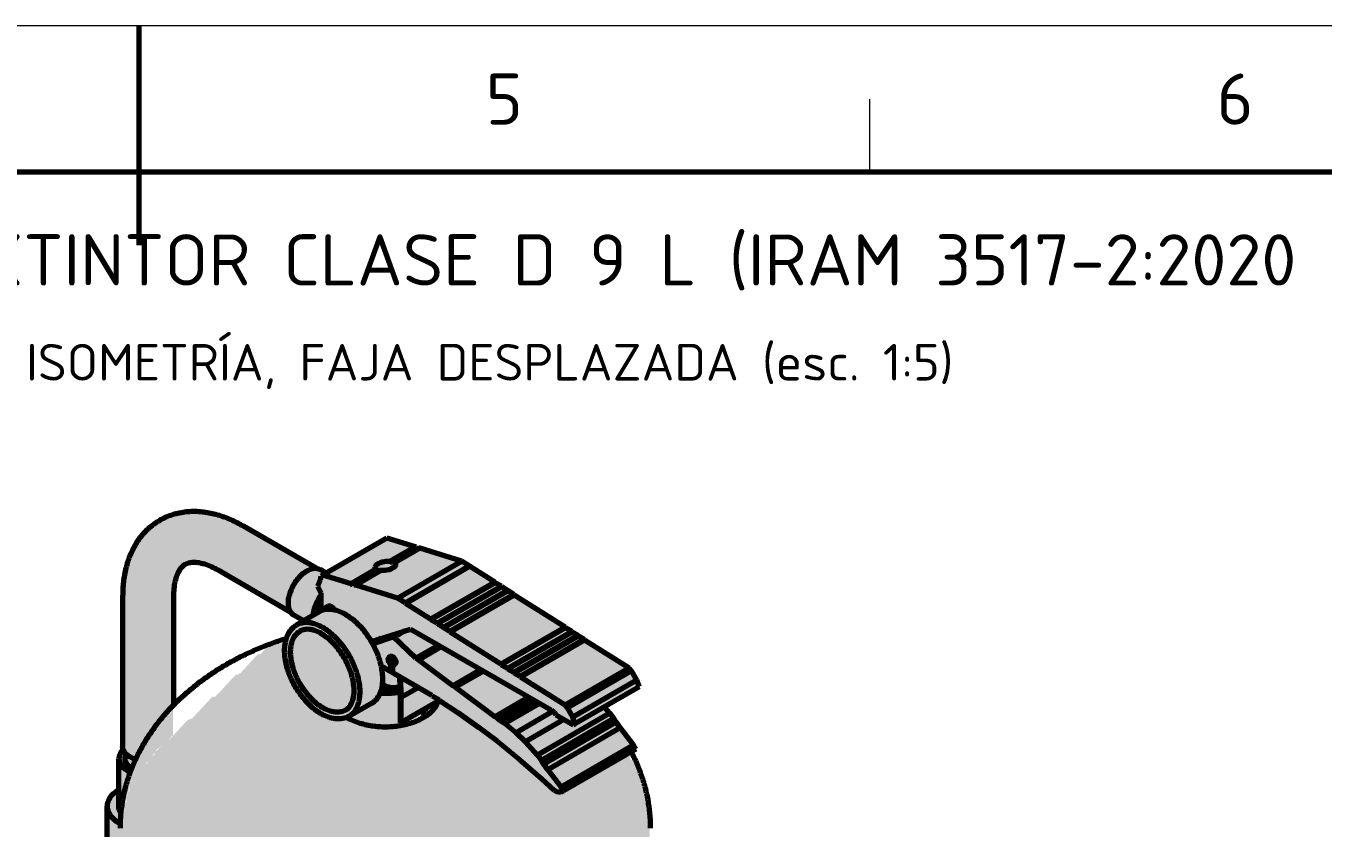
# Model space of a CAD drawing. Header units: millimetres. Extents: x 0 to 420, y 0 to 297.
# Drawn here: x 202.3 to 291, y 242.1 to 297 of the extents above; entities that cross this region are included whole.
import ezdxf
from ezdxf.enums import TextEntityAlignment as Align

# ---------------------------------------------------------------- set-up
doc = ezdxf.new("R2010")
doc.units = ezdxf.units.MM
for name, color, linetype, lineweight in [('01-VISIBLE', 7, 'CONTINUOUS', 70), ('06-TEXTO', 7, 'CONTINUOUS', 25), ('07-RECUADRO', 7, 'CONTINUOUS', 70), ('08-FINA', 5, 'CONTINUOUS', 18), ('13-GRAFICA', 30, 'CONTINUOUS', 18)]:
    doc.layers.add(name, color=color, linetype=linetype, lineweight=lineweight)
doc.styles.add('ISO3098', font='isocpeur.ttf')

msp = doc.modelspace()

# ---------------------------------------------------------------- hatches: boundary and pattern name
at = {"layer": '13-GRAFICA', "true_color": 0x202020}
h = msp.add_hatch(color=7, dxfattribs=at)
h.dxf.hatch_style = 1
h.paths.add_polyline_path([(209.438, 247.033), (209.238, 247.033), (209.238, 247.133), (209.038, 247.233), (209.038, 247.433), (208.938, 247.433), (208.938, 258.933), (209.038, 258.933), (209.038, 259.733), (209.138, 259.733), (209.138, 260.033), (209.238, 260.033), (209.438, 260.933), (209.538, 260.933), (209.738, 261.533), (209.838, 261.533), (209.838, 261.633), (210.038, 261.733), (210.038, 261.933), (210.338, 262.133), (210.338, 262.333), (210.438, 262.333), (210.838, 262.833), (211.238, 262.933), (211.338, 263.133), (211.538, 263.133), (211.538, 263.233), (211.738, 263.233), (211.738, 263.333), (211.938, 263.333), (211.938, 263.433), (212.138, 263.433), (212.138, 263.533), (213.138, 263.633), (213.138, 263.733), (214.538, 263.733), (214.538, 263.633), (215.538, 263.533), (215.538, 263.433), (215.838, 263.433), (215.838, 263.333), (216.038, 263.333), (216.038, 263.233), (216.238, 263.233), (216.238, 263.133), (216.538, 263.133), (216.538, 263.033), (216.738, 263.033), (216.738, 262.933), (216.938, 262.933), (216.938, 262.833), (217.538, 262.633), (217.638, 262.433), (218.238, 262.233), (218.338, 262.033), (218.738, 261.933), (218.838, 261.733), (219.438, 261.533), (219.538, 261.333), (220.138, 261.133), (220.238, 260.933), (220.638, 260.833), (220.738, 260.633), (221.338, 260.433), (221.438, 260.233), (222.038, 260.033), (221.938, 259.833), (221.638, 259.833), (221.638, 259.733), (221.238, 259.633), (221.238, 259.533), (220.838, 259.233), (220.838, 259.033), (220.638, 258.933), (220.638, 258.733), (220.538, 258.733), (220.538, 258.533), (220.438, 258.533), (220.438, 258.333), (220.338, 258.333), (220.338, 258.033), (220.238, 258.033), (220.238, 257.133), (220.338, 257.133), (220.338, 256.933), (220.038, 257.033), (219.938, 257.233), (219.338, 257.433), (219.238, 257.633), (218.838, 257.733), (218.738, 257.933), (218.138, 258.133), (218.038, 258.333), (217.438, 258.533), (217.338, 258.733), (216.738, 258.933), (216.638, 259.133), (216.238, 259.233), (216.138, 259.433), (215.938, 259.433), (215.938, 259.533), (215.738, 259.533), (215.738, 259.633), (215.538, 259.633), (215.538, 259.733), (215.338, 259.733), (215.338, 259.833), (215.138, 259.833), (215.138, 259.933), (214.938, 259.933), (214.938, 260.033), (214.738, 260.033), (214.738, 260.133), (213.838, 260.233), (213.838, 260.333), (213.738, 260.333), (213.738, 260.233), (213.238, 260.233), (213.138, 260.033), (212.938, 260.033), (212.938, 259.833), (212.638, 259.633), (212.638, 259.333), (212.538, 259.333), (212.538, 259.033), (212.438, 259.033), (212.438, 258.133), (212.338, 258.133), (212.338, 248.433), (212.238, 248.433), (212.038, 248.133), (211.838, 248.133), (211.838, 248.033), (211.138, 247.433), (211.138, 247.233), (211.038, 247.233), (210.638, 246.733), (210.038, 246.733), (210.038, 246.833), (209.638, 246.833), (209.638, 246.933), (209.438, 246.933)])
at = {"layer": '13-GRAFICA', "true_color": 0xb21820}
h = msp.add_hatch(color=7, dxfattribs=at)
h.dxf.hatch_style = 1
h.paths.add_polyline_path([(225.638, 255.233), (225.538, 255.533), (225.438, 255.533), (224.538, 256.533), (224.338, 256.533), (224.238, 256.733), (224.038, 256.733), (224.038, 256.833), (223.838, 256.833), (223.838, 256.933), (223.638, 256.933), (223.638, 257.033), (223.338, 257.033), (223.138, 257.333), (222.838, 257.333), (222.738, 257.033), (222.438, 257.033), (222.438, 258.333), (222.338, 258.333), (222.338, 258.533), (222.238, 258.533), (222.238, 258.833), (222.338, 258.833), (222.438, 259.433), (223.038, 259.633), (223.138, 259.833), (223.538, 259.933), (223.638, 260.133), (223.838, 260.133), (223.838, 260.233), (224.238, 260.333), (224.338, 260.533), (224.938, 260.733), (225.038, 260.933), (225.638, 261.133), (225.738, 261.333), (226.138, 261.433), (226.238, 261.633), (226.438, 261.633), (226.438, 261.733), (226.638, 261.733), (226.638, 261.833), (226.838, 261.833), (226.838, 261.933), (227.238, 261.933), (227.238, 261.833), (227.638, 261.833), (227.638, 261.733), (227.938, 261.733), (227.938, 261.633), (228.238, 261.633), (228.238, 261.533), (228.538, 261.533), (228.538, 261.433), (228.938, 261.433), (229.038, 261.233), (229.238, 261.333), (229.238, 261.233), (229.538, 261.233), (229.538, 261.133), (229.838, 261.133), (229.838, 261.033), (230.138, 261.033), (230.138, 260.933), (230.538, 260.933), (230.538, 260.833), (230.838, 260.833), (230.838, 260.733), (231.138, 260.733), (231.138, 260.633), (231.438, 260.633), (231.438, 260.533), (231.738, 260.533), (231.738, 260.433), (232.038, 260.433), (232.038, 260.333), (232.638, 260.133), (232.838, 259.833), (233.038, 259.833), (233.038, 259.733), (233.238, 259.733), (233.338, 259.533), (233.538, 259.533), (233.638, 259.333), (234.038, 259.233), (234.138, 259.033), (234.338, 259.033), (234.438, 258.833), (234.638, 258.833), (234.738, 258.633), (234.938, 258.633), (235.038, 258.433), (235.238, 258.433), (235.238, 258.333), (235.538, 258.233), (235.638, 258.033), (236.038, 257.933), (236.138, 257.733), (236.338, 257.733), (236.338, 257.633), (236.638, 257.533), (236.738, 257.333), (237.138, 257.233), (237.238, 257.033), (237.438, 257.033), (237.538, 256.833), (237.938, 256.733), (238.038, 256.533), (238.238, 256.533), (238.238, 256.433), (238.538, 256.333), (238.638, 256.133), (239.038, 256.033), (239.238, 255.733), (239.438, 255.733), (239.438, 255.633), (239.638, 255.633), (239.738, 255.433), (239.938, 255.433), (240.038, 255.233), (240.438, 255.133), (240.638, 254.833), (241.038, 254.733), (241.138, 254.533), (241.338, 254.533), (241.338, 254.433), (241.638, 254.333), (241.738, 254.133), (242.138, 254.033), (242.138, 253.933), (242.438, 253.833), (242.538, 253.633), (242.738, 253.633), (242.738, 253.533), (242.938, 253.533), (243.038, 253.333), (243.238, 253.333), (243.338, 253.133), (243.538, 253.133), (243.538, 253.033), (243.738, 252.933), (243.838, 252.533), (244.038, 252.433), (244.238, 251.833), (244.138, 251.833), (244.038, 251.633), (243.438, 251.433), (243.338, 251.233), (242.938, 251.133), (242.838, 250.933), (242.238, 250.733), (242.138, 250.533), (241.538, 250.333), (241.438, 250.133), (240.838, 249.933), (240.738, 249.733), (240.338, 249.633), (240.238, 249.433), (240.038, 249.433), (240.038, 249.333), (239.838, 249.333), (239.838, 249.233), (239.538, 249.233), (239.438, 249.433), (239.238, 249.433), (239.238, 249.533), (238.838, 249.633), (238.738, 249.833), (238.538, 249.833), (238.538, 249.933), (238.438, 249.933), (238.238, 250.233), (238.038, 250.233), (237.938, 250.433), (237.738, 250.433), (237.738, 250.533), (237.338, 250.633), (237.238, 250.833), (236.638, 251.033), (236.538, 251.233), (236.138, 251.333), (236.038, 251.533), (235.838, 251.533), (235.838, 251.633), (235.438, 251.733), (235.338, 251.933), (234.738, 252.133), (234.638, 252.333), (234.438, 252.333), (234.438, 252.433), (234.238, 252.433), (234.138, 252.633), (233.538, 252.833), (233.438, 253.033), (232.838, 253.233), (232.738, 253.433), (232.138, 253.633), (232.038, 253.833), (231.838, 253.833), (231.838, 253.933), (231.638, 253.933), (231.538, 254.133), (230.938, 254.333), (230.838, 254.533), (230.238, 254.733), (230.138, 254.933), (229.538, 255.133), (229.438, 255.333), (229.038, 255.433), (229.038, 255.533), (228.738, 255.633), (228.738, 255.733), (228.338, 255.733), (228.338, 255.633), (228.038, 255.633), (228.038, 255.533), (227.738, 255.533), (227.738, 255.433), (227.438, 255.433), (227.438, 255.333), (227.138, 255.333), (227.138, 255.233), (226.738, 255.233), (226.738, 255.133), (226.438, 255.133), (226.438, 255.033), (226.138, 255.033), (226.138, 254.933), (225.838, 254.933), (225.838, 255.133)])
at = {"layer": '13-GRAFICA', "true_color": 0xcba23e}
h = msp.add_hatch(color=7, dxfattribs=at)
h.dxf.hatch_style = 1
h.paths.add_polyline_path([(221.038, 256.533), (220.638, 256.633), (220.638, 256.733), (220.338, 256.933), (220.338, 257.133), (220.238, 257.133), (220.238, 258.033), (220.338, 258.033), (220.338, 258.333), (220.438, 258.333), (220.638, 258.933), (220.838, 259.033), (220.838, 259.233), (220.938, 259.233), (221.238, 259.633), (221.438, 259.633), (221.438, 259.733), (221.638, 259.733), (221.638, 259.833), (221.938, 259.833), (221.938, 259.933), (222.238, 259.933), (222.238, 259.833), (222.838, 259.633), (222.838, 259.533), (222.438, 259.433), (222.438, 259.133), (222.338, 259.133), (222.338, 258.833), (222.238, 258.833), (222.238, 258.533), (222.338, 258.533), (222.338, 258.333), (222.438, 258.333), (222.438, 257.333), (222.338, 257.333), (222.338, 256.933), (222.238, 256.933), (222.138, 256.733), (221.738, 256.633), (221.738, 256.533), (221.438, 256.433), (221.438, 256.333), (221.138, 256.333)])
at = {"layer": '13-GRAFICA', "true_color": 0xffffff}
h = msp.add_hatch(color=7, dxfattribs=at)
h.dxf.hatch_style = 1
h.paths.add_polyline_path([(220.038, 253.433), (220.138, 255.333), (220.238, 255.333), (220.238, 255.533), (220.438, 255.633), (220.438, 255.833), (220.638, 255.833), (220.738, 256.033), (220.938, 256.033), (221.038, 256.233), (221.638, 256.433), (221.738, 256.633), (222.138, 256.733), (222.138, 256.833), (222.438, 256.933), (222.438, 257.033), (222.938, 257.033), (222.938, 257.133), (223.038, 257.133), (223.038, 257.033), (223.638, 257.033), (223.638, 256.933), (224.238, 256.733), (224.338, 256.533), (224.538, 256.533), (224.538, 256.433), (225.538, 255.533), (225.538, 255.333), (225.838, 255.133), (225.838, 254.933), (225.938, 254.933), (225.938, 254.733), (226.038, 254.733), (226.038, 254.533), (226.138, 254.533), (226.138, 254.333), (226.238, 254.333), (226.238, 254.133), (226.338, 254.133), (226.338, 253.833), (226.438, 253.833), (226.438, 253.533), (226.538, 253.533), (226.538, 253.133), (226.638, 253.133), (226.638, 251.633), (226.538, 251.633), (226.438, 251.133), (226.338, 251.133), (225.938, 250.633), (225.538, 250.533), (225.438, 250.333), (225.238, 250.333), (225.238, 250.233), (224.838, 250.133), (224.738, 249.933), (224.538, 249.933), (224.538, 249.833), (224.338, 249.833), (224.338, 249.733), (224.038, 249.733), (224.038, 249.633), (223.138, 249.633), (223.138, 249.733), (222.838, 249.733), (222.838, 249.833), (222.438, 249.933), (222.338, 250.133), (222.138, 250.133), (222.038, 250.333), (221.838, 250.333), (221.838, 250.433), (221.238, 250.933), (221.238, 251.133), (221.038, 251.233), (221.038, 251.433), (220.738, 251.633), (220.738, 251.833), (220.638, 251.833), (220.638, 252.033), (220.538, 252.033), (220.538, 252.233), (220.438, 252.233), (220.438, 252.433), (220.338, 252.433), (220.338, 252.733), (220.238, 252.733), (220.238, 253.033), (220.138, 253.033), (220.138, 253.433)])
at = {"layer": '13-GRAFICA', "true_color": 0xd6d9de}
h = msp.add_hatch(color=7, dxfattribs=at)
h.dxf.hatch_style = 1
h.paths.add_polyline_path([(222.738, 257.033), (222.838, 257.333), (223.138, 257.333), (223.338, 257.033), (223.038, 257.033), (223.038, 257.133)])
at = {"layer": '13-GRAFICA', "true_color": 0xb21820}
h = msp.add_hatch(color=7, dxfattribs=at)
h.dxf.hatch_style = 1
h.paths.add_polyline_path([(227.738, 255.433), (227.738, 255.533), (228.038, 255.533), (228.038, 255.633), (228.338, 255.633), (228.338, 255.733), (228.738, 255.733), (228.738, 255.633), (228.938, 255.633), (229.038, 255.433), (229.438, 255.333), (229.538, 255.133), (230.138, 254.933), (230.238, 254.733), (230.438, 254.733), (230.438, 254.633), (230.838, 254.533), (230.938, 254.333), (231.538, 254.133), (231.638, 253.933), (232.038, 253.833), (232.138, 253.633), (232.338, 253.633), (232.338, 253.533), (232.738, 253.433), (232.838, 253.233), (233.438, 253.033), (233.538, 252.833), (234.138, 252.633), (234.238, 252.433), (234.638, 252.333), (234.738, 252.133), (234.938, 252.133), (234.938, 252.033), (235.338, 251.933), (235.438, 251.733), (236.038, 251.533), (236.138, 251.333), (236.538, 251.233), (236.638, 251.033), (236.838, 251.033), (236.838, 250.933), (237.238, 250.833), (237.338, 250.633), (237.938, 250.433), (237.938, 250.333), (238.238, 250.233), (238.538, 249.833), (238.738, 249.833), (238.838, 249.633), (239.438, 249.433), (239.538, 249.233), (239.838, 249.233), (239.838, 249.333), (240.238, 249.433), (240.338, 249.633), (240.738, 249.733), (240.838, 249.933), (241.038, 249.933), (241.038, 250.033), (241.238, 250.033), (241.238, 250.133), (241.438, 250.133), (241.538, 250.333), (241.838, 250.433), (241.838, 250.333), (242.338, 249.933), (242.338, 249.733), (242.638, 249.533), (242.638, 249.333), (242.738, 249.333), (242.838, 249.033), (243.138, 248.833), (243.138, 248.633), (243.438, 248.433), (243.438, 248.233), (243.738, 248.033), (243.738, 247.833), (243.938, 247.733), (243.938, 247.433), (243.738, 247.433), (243.738, 247.333), (243.538, 247.333), (243.438, 247.133), (242.838, 246.933), (242.738, 246.733), (242.138, 246.533), (242.038, 246.333), (241.838, 246.333), (241.838, 246.233), (241.638, 246.233), (241.538, 246.033), (240.938, 245.833), (240.838, 245.633), (240.238, 245.433), (240.138, 245.233), (239.538, 245.033), (239.438, 244.833), (239.238, 244.833), (239.238, 244.733), (239.038, 244.733), (239.038, 244.633), (238.538, 244.633), (238.538, 244.733), (238.338, 244.733), (237.538, 245.633), (237.338, 245.633), (236.738, 246.333), (236.538, 246.333), (236.038, 246.933), (235.838, 246.933), (235.538, 247.333), (235.338, 247.333), (235.038, 247.733), (234.838, 247.733), (234.538, 248.133), (234.338, 248.133), (234.138, 248.433), (233.938, 248.433), (233.738, 248.733), (233.538, 248.733), (233.538, 248.833), (233.438, 248.833), (233.338, 249.033), (233.138, 249.033), (232.938, 249.333), (232.738, 249.333), (232.738, 249.433), (232.438, 249.533), (232.238, 249.833), (232.038, 249.833), (231.938, 250.033), (231.738, 250.033), (231.638, 250.233), (231.438, 250.233), (231.438, 250.333), (231.138, 250.433), (231.038, 250.633), (230.638, 250.733), (230.438, 251.033), (230.038, 251.133), (230.038, 251.233), (229.738, 251.333), (229.638, 251.533), (229.038, 251.733), (228.938, 251.933), (228.538, 252.033), (228.438, 252.233), (227.838, 252.433), (227.738, 252.633), (227.538, 252.633), (227.538, 252.733), (227.538, 253.733), (227.538, 255.433)])
h = msp.add_hatch(color=7, dxfattribs=at)
h.dxf.hatch_style = 1
h.paths.add_polyline_path([(213.338, 249.533), (213.638, 249.633), (215.038, 251.133), (215.238, 251.133), (216.638, 252.633), (216.838, 252.633), (216.838, 252.733), (216.938, 252.733), (218.138, 254.033), (218.338, 254.033), (218.838, 254.633), (220.038, 254.833), (220.038, 253.433), (220.138, 253.433), (220.138, 253.033), (220.238, 253.033), (220.338, 252.433), (220.438, 252.433), (220.438, 252.233), (220.538, 252.233), (220.738, 251.633), (221.038, 251.433), (221.038, 251.233), (221.238, 251.133), (221.238, 250.933), (221.338, 250.933), (221.838, 250.333), (222.038, 250.333), (222.038, 250.233), (222.338, 250.133), (222.438, 249.933), (222.638, 249.933), (222.638, 249.833), (222.838, 249.833), (222.838, 249.733), (223.138, 249.733), (223.138, 249.633), (224.038, 249.633), (224.038, 249.733), (224.338, 249.733), (224.438, 249.533), (225.038, 249.433), (225.038, 249.333), (225.238, 249.333), (225.238, 249.233), (225.738, 249.233), (225.738, 249.133), (226.838, 249.133), (226.838, 249.033), (227.138, 249.033), (227.138, 249.133), (228.038, 249.133), (228.038, 249.233), (228.438, 249.233), (228.438, 249.333), (228.738, 249.333), (228.738, 249.433), (229.038, 249.433), (229.038, 249.533), (229.438, 249.633), (229.538, 249.833), (229.738, 249.833), (229.838, 250.033), (230.038, 250.033), (230.038, 250.233), (230.338, 250.433), (230.438, 250.833), (230.638, 250.833), (230.638, 250.733), (231.038, 250.633), (231.138, 250.433), (231.338, 250.433), (231.438, 250.233), (231.638, 250.233), (231.738, 250.033), (231.938, 250.033), (232.038, 249.833), (232.238, 249.833), (232.238, 249.733), (232.338, 249.733), (232.438, 249.533), (232.638, 249.533), (232.738, 249.333), (232.938, 249.333), (233.138, 249.033), (233.338, 249.033), (233.538, 248.733), (233.738, 248.733), (233.738, 248.633), (233.838, 248.633), (233.938, 248.433), (234.138, 248.433), (234.338, 248.133), (234.538, 248.133), (234.838, 247.733), (235.038, 247.733), (235.338, 247.333), (235.538, 247.333), (235.838, 246.933), (236.038, 246.933), (236.538, 246.333), (236.738, 246.333), (237.338, 245.633), (237.538, 245.633), (237.538, 245.533), (237.638, 245.533), (238.338, 244.733), (238.538, 244.733), (238.538, 244.633), (239.038, 244.633), (239.038, 244.733), (239.438, 244.833), (239.538, 245.033), (240.138, 245.233), (240.238, 245.433), (240.838, 245.633), (240.938, 245.833), (241.538, 246.033), (241.638, 246.233), (242.038, 246.333), (242.138, 246.533), (242.738, 246.733), (242.838, 246.933), (243.038, 246.933), (243.038, 247.033), (243.238, 247.033), (243.238, 247.133), (243.538, 247.133), (243.638, 246.833), (244.038, 246.533), (244.038, 246.233), (244.138, 246.233), (244.138, 245.833), (244.238, 245.833), (244.338, 245.133), (244.438, 245.133), (244.438, 244.833), (244.538, 244.833), (244.538, 244.433), (244.638, 244.433), (244.638, 244.133), (244.738, 244.133), (244.838, 242.333), (244.938, 242.333), (244.938, 240.233), (244.838, 240.233), (244.838, 239.933), (244.738, 239.933), (244.738, 239.633), (244.638, 239.633), (244.638, 239.333), (244.538, 239.333), (244.538, 239.033), (244.438, 239.033), (244.438, 238.633), (244.338, 238.633), (244.238, 238.033), (243.938, 237.833), (243.938, 237.633), (243.638, 237.433), (243.638, 237.233), (243.238, 236.933), (243.238, 236.733), (242.938, 236.533), (242.938, 236.333), (242.538, 236.033), (242.538, 235.833), (242.438, 235.833), (242.338, 235.633), (242.138, 235.633), (241.938, 235.333), (241.738, 235.333), (241.538, 235.033), (241.338, 235.033), (241.138, 234.733), (240.938, 234.733), (240.838, 234.533), (240.638, 234.533), (240.438, 234.233), (240.238, 234.233), (240.238, 234.133), (240.138, 234.133), (240.038, 233.933), (239.838, 233.933), (239.738, 233.733), (239.538, 233.733), (239.538, 233.633), (239.338, 233.633), (239.338, 233.533), (239.138, 233.533), (239.138, 233.433), (238.838, 233.433), (238.838, 233.333), (238.638, 233.333), (238.638, 233.233), (238.438, 233.233), (238.438, 233.133), (238.238, 233.133), (238.238, 233.033), (238.038, 233.033), (238.038, 232.933), (237.738, 232.933), (237.738, 232.833), (237.538, 232.833), (237.538, 232.733), (237.338, 232.733), (237.338, 232.633), (237.138, 232.633), (237.138, 232.533), (236.838, 232.533), (236.838, 232.433), (236.638, 232.433), (236.638, 232.333), (236.438, 232.333), (236.438, 232.233), (236.238, 232.233), (236.238, 232.133), (235.838, 232.133), (235.838, 232.033), (235.438, 232.033), (235.438, 231.933), (234.238, 231.733), (234.238, 231.633), (233.938, 231.633), (233.938, 231.533), (233.538, 231.533), (233.538, 231.433), (233.138, 231.433), (233.138, 231.333), (232.738, 231.333), (232.738, 231.233), (232.338, 231.233), (232.338, 231.133), (230.638, 231.033), (230.638, 230.933), (229.638, 230.933), (229.638, 230.833), (228.738, 230.833), (228.738, 230.733), (223.438, 230.833), (223.438, 230.933), (222.838, 230.933), (222.838, 231.033), (221.738, 231.133), (221.738, 231.233), (221.238, 231.233), (221.238, 231.333), (220.638, 231.333), (220.638, 231.433), (220.138, 231.433), (220.138, 231.533), (219.538, 231.533), (219.538, 231.633), (219.238, 231.633), (219.238, 231.733), (218.938, 231.733), (218.938, 231.833), (218.638, 231.833), (218.638, 231.933), (218.338, 231.933), (218.338, 232.033), (218.038, 232.033), (218.038, 232.133), (217.138, 232.333), (217.138, 232.433), (216.938, 232.433), (216.938, 232.533), (216.638, 232.533), (216.638, 232.633), (215.738, 232.833), (215.738, 232.933), (215.338, 233.033), (215.238, 233.233), (214.638, 233.433), (214.538, 233.633), (213.938, 233.833), (213.838, 234.033), (213.438, 234.133), (213.338, 234.333), (213.138, 234.333), (213.138, 234.433), (212.738, 234.533), (212.638, 234.733), (212.438, 234.733), (212.438, 234.833), (210.238, 236.933), (210.238, 237.133), (210.038, 237.233), (210.038, 237.433), (209.938, 237.433), (209.938, 237.633), (209.838, 237.633), (209.638, 238.233), (209.438, 238.333), (209.438, 238.533), (209.338, 238.533), (209.338, 238.733), (209.238, 238.733), (209.238, 238.933), (209.138, 238.933), (209.138, 239.133), (209.038, 239.133), (209.038, 239.433), (208.938, 239.433), (208.938, 240.433), (208.838, 240.433), (208.838, 241.333), (208.738, 241.333), (208.738, 242.933), (208.838, 242.933), (208.838, 243.233), (208.938, 243.233), (208.938, 243.633), (209.038, 243.633), (209.038, 243.933), (209.138, 243.933), (209.138, 244.333), (209.238, 244.333), (209.238, 244.633), (209.338, 244.633), (209.438, 245.333), (209.538, 245.333), (209.538, 245.533), (210.038, 245.933), (210.038, 246.133), (210.638, 246.633), (210.638, 246.833), (211.138, 247.233), (211.138, 247.433), (211.238, 247.433), (211.838, 248.133), (212.038, 248.133)])
h = msp.add_hatch(color=7, dxfattribs=at)
h.dxf.hatch_style = 1
h.paths.add_polyline_path([(226.338, 254.133), (226.238, 254.133), (226.238, 254.333), (226.138, 254.333), (225.938, 254.933), (226.438, 255.033), (226.438, 255.133), (226.738, 255.133), (226.738, 255.233), (227.038, 255.233), (227.038, 253.833), (227.038, 253.033), (226.838, 253.033), (226.838, 253.133), (226.538, 253.233)])
h = msp.add_hatch(color=7, dxfattribs=at)
h.dxf.hatch_style = 1
h.paths.add_polyline_path([(227.138, 255.233), (227.138, 255.333), (227.438, 255.333), (227.438, 255.433), (227.538, 255.433), (227.538, 253.733), (227.438, 253.733), (227.338, 253.933), (227.038, 253.833), (227.038, 255.233)])
at = {"layer": '13-GRAFICA', "true_color": 0xd6d9de}
h = msp.add_hatch(color=7, dxfattribs=at)
h.dxf.hatch_style = 1
h.paths.add_polyline_path([(227.338, 253.233), (227.338, 253.333), (227.138, 253.333), (227.138, 253.533), (227.038, 253.533), (227.038, 253.833), (227.238, 253.833), (227.238, 253.933), (227.538, 253.733), (227.538, 253.333)])
at = {"layer": '13-GRAFICA', "true_color": 0xb21820}
h = msp.add_hatch(color=7, dxfattribs=at)
h.dxf.hatch_style = 1
h.paths.add_polyline_path([(227.338, 252.733), (227.238, 252.933), (227.038, 252.933), (227.038, 253.033), (227.038, 253.833), (227.138, 253.333), (227.438, 253.233), (227.538, 253.733), (227.538, 252.733)])
at = {"layer": '13-GRAFICA', "true_color": 0xcba23e}
h = msp.add_hatch(color=7, dxfattribs=at)
h.dxf.hatch_style = 1
h.paths.add_polyline_path([(226.638, 251.933), (226.638, 253.133), (226.838, 253.133), (226.838, 253.033), (227.238, 252.933), (227.338, 252.733), (227.738, 252.633), (227.738, 252.533), (227.838, 252.533), (227.838, 251.833), (227.738, 251.833), (227.738, 251.733), (227.038, 251.733), (227.038, 251.833)])
at = {"layer": '13-GRAFICA', "true_color": 0xc81e2d}
h = msp.add_hatch(color=7, dxfattribs=at)
h.dxf.hatch_style = 1
h.paths.add_polyline_path([(227.938, 249.333), (227.938, 251.633), (227.838, 251.633), (227.838, 252.433), (228.438, 252.233), (228.538, 252.033), (228.938, 251.933), (229.038, 251.733), (229.638, 251.533), (229.738, 251.333), (229.938, 251.333), (230.038, 251.133), (230.238, 251.133), (230.238, 251.033), (230.538, 250.933), (230.438, 250.733), (230.238, 250.733), (230.238, 250.633), (230.038, 250.633), (229.938, 250.433), (229.338, 250.233), (229.238, 250.033), (229.038, 250.033), (229.038, 249.933), (228.838, 249.933), (228.738, 249.733), (228.138, 249.533), (228.038, 249.333)])
at = {"layer": '13-GRAFICA', "true_color": 0xb21820}
h = msp.add_hatch(color=7, dxfattribs=at)
h.dxf.hatch_style = 1
h.paths.add_polyline_path([(225.038, 249.333), (225.038, 249.433), (224.438, 249.533), (224.338, 249.833), (224.538, 249.833), (224.538, 249.933), (224.738, 249.933), (224.838, 250.133), (225.038, 250.133), (225.038, 250.233), (225.438, 250.333), (225.538, 250.533), (225.938, 250.633), (225.938, 250.733), (226.438, 251.133), (226.638, 251.833), (227.038, 251.833), (227.038, 251.733), (227.738, 251.733), (227.738, 251.833), (227.838, 251.833), (227.838, 251.633), (227.938, 251.633), (227.938, 249.333), (228.038, 249.333), (228.138, 249.533), (228.738, 249.733), (228.838, 249.933), (229.238, 250.033), (229.338, 250.233), (229.938, 250.433), (230.038, 250.633), (230.438, 250.733), (230.338, 250.433), (230.038, 250.233), (230.038, 250.033), (229.838, 250.033), (229.838, 249.933), (229.538, 249.833), (229.438, 249.633), (229.238, 249.633), (229.238, 249.533), (229.038, 249.533), (229.038, 249.433), (228.738, 249.433), (228.738, 249.333), (228.438, 249.333), (228.438, 249.233), (226.838, 249.033), (226.838, 249.133), (225.738, 249.133), (225.738, 249.233), (225.238, 249.233), (225.238, 249.333)])
at = {"layer": '13-GRAFICA', "true_color": 0x202020}
h = msp.add_hatch(color=7, dxfattribs=at)
h.dxf.hatch_style = 1
h.paths.add_polyline_path([(208.738, 247.133), (208.838, 247.433), (209.038, 247.433), (209.038, 247.233), (209.138, 247.233), (209.238, 247.033), (209.438, 247.033), (209.438, 246.933), (209.638, 246.933), (209.638, 246.833), (210.038, 246.833), (210.038, 246.733), (210.638, 246.733), (210.638, 246.633), (210.538, 246.633), (210.538, 246.533), (210.038, 246.133), (210.038, 245.933), (209.538, 245.533), (208.838, 243.133), (208.738, 243.133), (208.738, 243.333), (208.638, 243.333), (208.638, 247.133)])
h = msp.add_hatch(color=7, dxfattribs=at)
h.dxf.hatch_style = 1
h.paths.add_polyline_path([(207.838, 228.633), (207.838, 243.933), (207.938, 243.933), (207.938, 244.133), (208.138, 244.233), (208.138, 244.433), (208.638, 244.733), (208.638, 243.333), (208.738, 243.333), (208.738, 243.133), (208.838, 243.133), (208.838, 242.933), (208.738, 242.933), (208.738, 241.333), (208.838, 241.333), (208.838, 241.133), (208.738, 241.133), (208.738, 227.833), (208.338, 227.933), (208.338, 228.033), (208.038, 228.233), (207.938, 228.633)])

# ---------------------------------------------------------------- linework, layer by layer
at = {"layer": '01-VISIBLE'}
for p, q in [((222.139, 259.907), (217.158, 262.782)), ((226.968, 261.978), (222.584, 259.447)), ((228.907, 261.384), (226.968, 261.978)), ((228.907, 261.384), (227.188, 260.392)), ((228.979, 261.342), (227.276, 260.36)), ((229.147, 261.301), (227.441, 260.316)), ((229.219, 261.287), (227.493, 260.29)), ((228.979, 261.342), (228.907, 261.384)), ((229.051, 261.245), (228.979, 261.342)), ((229.219, 261.287), (229.147, 261.301)), ((232.069, 260.388), (229.219, 261.287)), ((227.685, 257.857), (232.069, 260.388)), ((228.211, 257.553), (232.595, 260.084)), ((228.235, 257.511), (232.619, 260.043)), ((232.595, 260.084), (232.069, 260.388)), ((232.619, 260.043), (232.595, 260.084)), ((234.343, 258.964), (232.619, 260.043)), ((220.399, 256.893), (215.418, 259.769)), ((222.82, 259.583), (222.399, 259.826)), ((222.452, 259.371), (222.404, 259.122)), ((222.584, 259.447), (222.452, 259.371)), ((224.523, 258.853), (222.584, 259.447)), ((226.241, 259.845), (224.523, 258.853)), ((226.297, 259.794), (224.595, 258.811)), ((226.47, 259.755), (224.763, 258.77)), ((226.562, 259.753), (224.835, 258.756)), ((222.404, 259.122), (222.212, 258.68)), ((222.212, 258.68), (222.452, 258.237)), ((224.595, 258.811), (224.523, 258.853)), ((224.667, 258.714), (224.595, 258.811)), ((224.763, 258.77), (224.667, 258.714)), ((224.835, 258.756), (224.763, 258.77)), ((227.685, 257.857), (224.835, 258.756)), ((234.343, 258.964), (229.959, 256.433)), ((234.367, 258.924), (229.983, 256.393)), ((234.798, 258.675), (230.414, 256.144)), ((234.822, 258.633), (230.438, 256.102)), ((235.23, 258.398), (230.846, 255.867)), ((235.254, 258.357), (230.87, 255.825)), ((234.367, 258.924), (234.343, 258.964)), ((234.798, 258.675), (234.367, 258.924)), ((234.822, 258.633), (234.798, 258.675)), ((235.23, 258.398), (234.822, 258.633)), ((235.254, 258.357), (235.23, 258.398)), ((235.661, 258.121), (235.254, 258.357)), ((208.891, 258.009), (208.891, 247.713)), ((212.371, 258.009), (212.371, 250.552)), ((222.452, 258.237), (222.452, 256.982)), ((228.211, 257.553), (227.685, 257.857)), ((228.235, 257.511), (228.211, 257.553)), ((229.959, 256.433), (228.235, 257.511)), ((235.661, 258.121), (231.277, 255.59)), ((235.685, 258.08), (231.301, 255.549)), ((235.685, 258.08), (235.661, 258.121)), ((239.157, 255.881), (235.685, 258.08)), ((221.282, 256.313), (220.599, 256.708)), ((222.344, 256.926), (220.788, 256.028)), ((222.808, 257.242), (222.949, 257.324)), ((225.909, 254.906), (228.594, 255.756)), ((228.207, 255.634), (227.662, 255.319)), ((228.594, 255.756), (238.173, 250.226)), ((229.983, 256.393), (229.959, 256.433)), ((230.414, 256.144), (229.983, 256.393)), ((230.438, 256.102), (230.414, 256.144)), ((230.846, 255.867), (230.438, 256.102)), ((230.87, 255.825), (230.846, 255.867)), ((231.277, 255.59), (230.87, 255.825)), ((231.301, 255.549), (231.277, 255.59)), ((239.157, 255.881), (234.773, 253.35)), ((239.181, 255.839), (234.797, 253.308)), ((239.612, 255.59), (235.228, 253.059)), ((239.181, 255.839), (239.157, 255.881)), ((239.612, 255.59), (239.181, 255.839)), ((239.636, 255.549), (239.612, 255.59)), ((225.953, 254.831), (226.296, 255.029)), ((225.956, 254.826), (226.322, 255.037)), ((225.959, 254.822), (226.342, 255.044)), ((225.96, 254.819), (226.358, 255.048)), ((225.961, 254.817), (226.367, 255.051)), ((225.976, 254.791), (225.991, 254.79)), ((226.579, 255.118), (225.985, 254.775)), ((226.537, 255.105), (225.991, 254.79)), ((227.426, 255.219), (226.006, 254.738)), ((226.296, 254.886), (227.638, 255.341)), ((226.296, 254.886), (226.841, 255.201)), ((227.426, 255.219), (227.638, 255.341)), ((228.958, 253.755), (227.426, 255.219)), ((227.638, 255.341), (227.662, 255.319)), ((234.773, 253.35), (231.301, 255.549)), ((239.636, 255.549), (235.252, 253.017)), ((240.042, 255.314), (235.658, 252.783)), ((240.066, 255.273), (235.682, 252.741)), ((240.474, 255.037), (236.089, 252.506)), ((240.498, 254.996), (236.114, 252.465)), ((240.042, 255.314), (239.636, 255.549)), ((240.066, 255.273), (240.042, 255.314)), ((240.474, 255.037), (240.066, 255.273)), ((240.498, 254.996), (240.474, 255.037)), ((243.54, 253.075), (240.498, 254.996)), ((227.123, 253.841), (227.194, 253.882)), ((228.958, 253.755), (230.509, 254.65)), ((229.126, 253.658), (230.677, 254.553)), ((226.583, 253.239), (230.035, 251.224)), ((227.443, 253.287), (227.514, 253.327)), ((229.126, 253.658), (228.958, 253.755)), ((231.496, 251.874), (229.126, 253.658)), ((233.407, 252.977), (231.496, 251.874)), ((234.797, 253.308), (234.773, 253.35)), ((235.228, 253.059), (234.797, 253.308)), ((235.252, 253.017), (235.228, 253.059)), ((235.658, 252.783), (235.252, 253.017)), ((243.54, 253.075), (239.155, 250.543)), ((243.706, 252.895), (243.54, 253.075)), ((227.904, 251.076), (227.863, 252.492)), ((227.891, 252.475), (227.932, 251.06)), ((233.575, 252.88), (231.664, 251.777)), ((235.682, 252.741), (235.658, 252.783)), ((236.089, 252.506), (235.682, 252.741)), ((236.114, 252.465), (236.089, 252.506)), ((239.155, 250.543), (236.114, 252.465)), ((243.706, 252.895), (239.322, 250.364)), ((244.078, 252.252), (239.694, 249.721)), ((244.078, 252.252), (243.706, 252.895)), ((244.221, 251.809), (244.078, 252.252)), ((226.668, 251.975), (226.859, 251.865)), ((229.13, 251.752), (227.932, 251.06)), ((230.035, 251.224), (230.059, 251.182)), ((230.059, 251.182), (230.539, 250.905)), ((231.664, 251.777), (231.496, 251.874)), ((234.37, 249.745), (231.664, 251.777)), ((244.221, 251.809), (239.837, 249.278)), ((225.944, 250.691), (224.388, 249.793)), ((227.904, 249.361), (227.904, 251.076)), ((227.932, 251.06), (227.932, 249.345)), ((230.563, 250.864), (227.932, 249.345)), ((229.599, 250.104), (229.599, 250.307)), ((230.539, 250.905), (230.563, 250.864)), ((230.563, 250.864), (231.831, 250.048)), ((236.688, 251.083), (234.37, 249.745)), ((236.856, 250.986), (234.538, 249.648)), ((237.095, 250.848), (234.729, 249.482)), ((237.406, 250.668), (235.04, 249.302)), ((239.322, 250.364), (239.155, 250.543)), ((239.694, 249.721), (239.322, 250.364)), ((242.217, 249.989), (241.827, 250.427)), ((229.316, 250.1), (229.461, 250.183)), ((229.316, 249.941), (229.316, 250.144)), ((229.461, 250.183), (229.461, 250.227)), ((229.461, 250.183), (229.599, 250.104)), ((231.831, 250.048), (233.268, 249.026)), ((234.538, 249.648), (234.37, 249.745)), ((234.729, 249.482), (234.538, 249.648)), ((235.04, 249.302), (234.729, 249.482)), ((238.336, 250.126), (235.807, 248.666)), ((239.082, 249.562), (236.453, 248.044)), ((242.217, 249.989), (237.268, 247.131)), ((242.504, 249.629), (237.555, 246.771)), ((242.649, 249.381), (237.699, 246.523)), ((238.173, 250.226), (238.221, 250.226)), ((238.221, 250.226), (238.413, 250.059)), ((238.413, 250.059), (238.532, 249.88)), ((238.532, 249.88), (239.706, 249.202)), ((239.837, 249.278), (239.694, 249.721)), ((242.504, 249.629), (242.217, 249.989)), ((242.649, 249.381), (242.504, 249.629)), ((242.936, 248.993), (242.649, 249.381)), ((227.932, 249.345), (227.904, 249.361)), ((233.268, 249.026), (234.49, 248.098)), ((235.807, 248.666), (235.04, 249.302)), ((236.453, 248.044), (235.807, 248.666)), ((242.936, 248.993), (237.986, 246.135)), ((239.706, 249.202), (239.837, 249.278)), ((243.846, 247.804), (242.936, 248.993)), ((234.49, 248.098), (236.047, 246.84)), ((237.268, 247.131), (236.453, 248.044)), ((243.846, 247.804), (238.897, 244.946)), ((244.002, 247.535), (243.846, 247.804)), ((208.631, 243.467), (208.631, 246.897)), ((236.047, 246.84), (237.579, 245.513)), ((237.555, 246.771), (237.268, 247.131)), ((237.699, 246.523), (237.555, 246.771)), ((244.002, 247.535), (239.052, 244.677)), ((237.986, 246.135), (237.699, 246.523)), ((238.897, 244.946), (237.986, 246.135)), ((237.579, 245.513), (238.417, 244.725)), ((239.052, 244.677), (238.897, 244.946)), ((238.417, 244.725), (238.562, 244.642)), ((238.562, 244.642), (238.873, 244.601)), ((238.873, 244.601), (239.052, 244.677)), ((207.831, 228.934), (207.831, 243.631))]:
    msp.add_line(p, q, dxfattribs=at)
for points in [[(217.158, 262.782), (217.053, 262.842), (216.947, 262.9), (216.841, 262.957), (216.734, 263.012), (216.626, 263.066), (216.517, 263.119), (216.407, 263.169), (216.297, 263.218), (216.186, 263.266), (216.075, 263.311), (215.962, 263.355), (215.849, 263.397), (215.735, 263.438), (215.621, 263.476), (215.506, 263.512), (215.39, 263.547), (215.274, 263.579), (215.157, 263.609), (215.04, 263.637), (214.922, 263.663), (214.804, 263.686), (214.685, 263.707), (214.566, 263.726), (214.446, 263.743), (214.327, 263.756), (214.207, 263.768), (214.086, 263.776), (213.966, 263.782), (213.845, 263.786), (213.725, 263.786), (213.604, 263.784), (213.483, 263.779), (213.363, 263.771), (213.243, 263.761), (213.123, 263.747), (213.004, 263.73), (212.885, 263.711), (212.766, 263.688), (212.648, 263.662), (212.531, 263.633), (212.415, 263.601), (212.299, 263.567), (212.185, 263.529), (212.071, 263.488), (211.959, 263.444), (211.848, 263.397), (211.738, 263.346), (211.63, 263.293), (211.523, 263.237), (211.418, 263.179), (211.314, 263.117), (211.212, 263.052), (211.112, 262.985), (211.014, 262.915), (210.917, 262.842), (210.823, 262.767), (210.731, 262.689), (210.641, 262.609), (210.553, 262.527), (210.467, 262.442), (210.384, 262.355), (210.302, 262.265), (210.224, 262.174), (210.147, 262.081), (210.073, 261.986), (210.001, 261.889), (209.932, 261.79), (209.865, 261.69), (209.8, 261.588), (209.738, 261.485), (209.678, 261.38), (209.621, 261.274), (209.566, 261.166), (209.513, 261.058), (209.463, 260.948), (209.415, 260.838), (209.369, 260.726), (209.326, 260.613), (209.285, 260.5), (209.246, 260.386), (209.209, 260.271), (209.175, 260.155), (209.143, 260.039), (209.113, 259.922), (209.085, 259.805), (209.058, 259.687), (209.034, 259.569), (209.012, 259.45), (208.992, 259.331), (208.974, 259.212), (208.958, 259.092), (208.944, 258.973), (208.931, 258.853), (208.92, 258.732), (208.911, 258.612), (208.904, 258.492), (208.898, 258.371), (208.894, 258.251), (208.892, 258.13), (208.891, 258.009)], [(213.158, 260.165), (213.053, 260.095), (212.959, 260.012), (212.874, 259.919), (212.799, 259.819), (212.733, 259.712), (212.674, 259.601), (212.622, 259.487), (212.576, 259.37), (212.537, 259.25), (212.502, 259.13), (212.472, 259.008), (212.447, 258.885), (212.425, 258.761), (212.408, 258.636), (212.394, 258.511), (212.384, 258.386), (212.376, 258.261), (212.372, 258.135), (212.371, 258.009)], [(215.418, 259.769), (215.308, 259.83), (215.197, 259.889), (215.085, 259.946), (214.971, 259.999), (214.856, 260.05), (214.74, 260.097), (214.622, 260.14), (214.503, 260.18), (214.382, 260.215), (214.26, 260.246), (214.137, 260.271), (214.013, 260.29), (213.888, 260.302), (213.762, 260.306), (213.637, 260.302), (213.512, 260.287), (213.389, 260.261), (213.27, 260.22), (213.158, 260.165)], [(226.159, 259.979), (226.209, 260.099), (226.305, 260.187), (226.418, 260.255), (226.54, 260.305), (226.666, 260.345), (226.794, 260.373), (226.925, 260.39), (227.057, 260.397), (227.188, 260.392)], [(227.276, 260.36), (227.262, 260.366), (227.247, 260.371), (227.233, 260.377), (227.218, 260.382), (227.203, 260.387), (227.188, 260.392)], [(227.276, 260.36), (227.29, 260.344), (227.303, 260.329), (227.316, 260.313), (227.329, 260.298), (227.342, 260.282), (227.354, 260.265)], [(227.354, 260.265), (227.368, 260.274), (227.383, 260.282), (227.397, 260.291), (227.412, 260.299), (227.426, 260.307), (227.441, 260.316)], [(227.559, 260.166), (227.549, 260.111), (227.523, 260.062), (227.487, 260.019), (227.446, 259.981), (227.401, 259.948), (227.354, 259.918)], [(227.441, 260.316), (227.45, 260.312), (227.458, 260.308), (227.467, 260.304), (227.476, 260.3), (227.484, 260.295), (227.493, 260.29)], [(227.493, 260.29), (227.511, 260.274), (227.527, 260.256), (227.54, 260.235), (227.55, 260.214), (227.557, 260.19), (227.559, 260.166)], [(220.599, 256.708), (220.5, 256.78), (220.416, 256.869), (220.349, 256.972), (220.299, 257.084), (220.263, 257.201), (220.24, 257.322), (220.229, 257.444), (220.227, 257.566), (220.233, 257.689), (220.247, 257.811), (220.268, 257.932), (220.296, 258.051), (220.329, 258.169), (220.367, 258.286), (220.411, 258.401), (220.459, 258.513), (220.512, 258.624), (220.569, 258.733), (220.63, 258.839), (220.696, 258.943), (220.765, 259.044), (220.839, 259.142), (220.917, 259.237), (220.998, 259.329), (221.084, 259.416), (221.174, 259.5), (221.268, 259.579), (221.366, 259.652), (221.469, 259.719), (221.577, 259.778), (221.688, 259.829), (221.804, 259.87), (221.923, 259.897), (222.045, 259.91), (222.168, 259.903), (222.287, 259.876), (222.399, 259.826)], [(226.241, 259.845), (226.219, 259.862), (226.2, 259.881), (226.183, 259.902), (226.17, 259.926), (226.162, 259.952), (226.159, 259.979)], [(226.241, 259.845), (226.25, 259.836), (226.259, 259.827), (226.268, 259.818), (226.278, 259.81), (226.287, 259.802), (226.297, 259.794)], [(226.364, 259.694), (226.352, 259.71), (226.341, 259.727), (226.329, 259.743), (226.318, 259.76), (226.308, 259.777), (226.297, 259.794)], [(226.562, 259.753), (226.546, 259.753), (226.531, 259.753), (226.516, 259.753), (226.5, 259.753), (226.485, 259.754), (226.47, 259.755)], [(227.354, 259.918), (227.231, 259.859), (227.102, 259.813), (226.969, 259.781), (226.835, 259.759), (226.698, 259.75), (226.562, 259.753)], [(221.928, 256.687), (221.941, 256.809), (221.961, 256.931), (221.988, 257.051), (222.02, 257.17), (222.058, 257.287), (222.1, 257.402), (222.148, 257.516), (222.2, 257.627), (222.257, 257.737), (222.318, 257.844), (222.383, 257.948), (222.452, 258.05)], [(222.277, 256.888), (222.291, 256.993), (222.312, 257.096), (222.339, 257.199), (222.372, 257.299), (222.41, 257.398), (222.452, 257.495)], [(225.944, 250.691), (226.045, 250.757), (226.14, 250.832), (226.227, 250.916), (226.305, 251.008), (226.376, 251.107), (226.438, 251.211), (226.492, 251.319), (226.539, 251.431), (226.578, 251.545), (226.611, 251.662), (226.638, 251.78), (226.658, 251.899), (226.673, 252.019), (226.683, 252.14), (226.688, 252.261), (226.689, 252.382), (226.685, 252.503), (226.678, 252.624), (226.666, 252.744), (226.652, 252.864), (226.633, 252.984), (226.612, 253.103), (226.587, 253.222), (226.56, 253.34), (226.529, 253.457), (226.496, 253.573), (226.46, 253.689), (226.422, 253.804), (226.381, 253.918), (226.338, 254.031), (226.293, 254.143), (226.245, 254.254), (226.195, 254.365), (226.143, 254.474), (226.089, 254.582), (226.032, 254.689), (225.974, 254.795), (225.913, 254.9), (225.851, 255.004), (225.786, 255.106), (225.719, 255.207), (225.651, 255.307), (225.58, 255.406), (225.508, 255.503), (225.433, 255.598), (225.357, 255.692), (225.279, 255.784), (225.198, 255.875), (225.116, 255.964), (225.032, 256.051), (224.945, 256.135), (224.857, 256.218), (224.767, 256.299), (224.674, 256.377), (224.58, 256.453), (224.483, 256.526), (224.384, 256.596), (224.284, 256.663), (224.181, 256.726), (224.075, 256.786), (223.968, 256.842), (223.859, 256.894), (223.747, 256.941), (223.633, 256.983), (223.518, 257.019), (223.401, 257.049), (223.282, 257.072), (223.162, 257.087), (223.041, 257.095), (222.92, 257.093), (222.799, 257.081), (222.68, 257.059), (222.564, 257.026), (222.451, 256.981), (222.344, 256.926)], [(222.725, 257.068), (222.728, 257.102), (222.734, 257.135), (222.744, 257.167), (222.76, 257.196), (222.781, 257.222), (222.808, 257.242)], [(222.808, 257.242), (222.84, 257.256), (222.875, 257.261), (222.91, 257.259), (222.944, 257.251), (222.977, 257.238), (223.008, 257.222)], [(222.949, 257.324), (222.982, 257.337), (223.016, 257.342), (223.051, 257.34), (223.085, 257.333), (223.118, 257.32), (223.149, 257.304)], [(223.008, 257.222), (223.036, 257.204), (223.063, 257.184), (223.089, 257.162), (223.113, 257.139), (223.135, 257.114), (223.157, 257.088)], [(223.149, 257.304), (223.196, 257.273), (223.238, 257.236), (223.277, 257.196), (223.311, 257.152), (223.342, 257.105), (223.369, 257.056)], [(224.388, 249.793), (224.28, 249.737), (224.168, 249.691), (224.052, 249.654), (223.934, 249.628), (223.813, 249.611), (223.692, 249.604), (223.571, 249.605), (223.45, 249.615), (223.33, 249.632), (223.211, 249.656), (223.093, 249.687), (222.977, 249.724), (222.864, 249.766), (222.752, 249.813), (222.642, 249.866), (222.535, 249.922), (222.429, 249.982), (222.326, 250.046), (222.225, 250.113), (222.126, 250.183), (222.029, 250.257), (221.934, 250.333), (221.842, 250.411), (221.751, 250.492), (221.663, 250.576), (221.577, 250.661), (221.492, 250.749), (221.41, 250.838), (221.33, 250.929), (221.252, 251.022), (221.176, 251.117), (221.102, 251.213), (221.03, 251.311), (220.96, 251.41), (220.892, 251.511), (220.826, 251.613), (220.762, 251.716), (220.7, 251.821), (220.64, 251.926), (220.583, 252.033), (220.528, 252.141), (220.474, 252.25), (220.423, 252.361), (220.375, 252.472), (220.329, 252.584), (220.285, 252.697), (220.243, 252.812), (220.204, 252.927), (220.168, 253.043), (220.134, 253.159), (220.103, 253.277), (220.076, 253.395), (220.051, 253.514), (220.029, 253.633), (220.01, 253.753), (219.995, 253.874), (219.984, 253.995), (219.976, 254.116), (219.972, 254.237), (219.973, 254.359), (219.978, 254.48), (219.988, 254.601), (220.003, 254.721), (220.023, 254.841), (220.049, 254.96), (220.081, 255.077), (220.119, 255.192), (220.165, 255.305), (220.217, 255.414), (220.276, 255.52), (220.343, 255.621), (220.418, 255.717), (220.5, 255.807), (220.59, 255.889), (220.686, 255.963), (220.788, 256.028)], [(224.148, 250.208), (224.04, 250.154), (223.926, 250.113), (223.809, 250.084), (223.689, 250.067), (223.568, 250.062), (223.447, 250.068), (223.327, 250.084), (223.208, 250.108), (223.091, 250.14), (222.977, 250.178), (222.864, 250.223), (222.755, 250.274), (222.647, 250.33), (222.542, 250.39), (222.44, 250.454), (222.339, 250.523), (222.242, 250.594), (222.147, 250.669), (222.054, 250.747), (221.964, 250.828), (221.876, 250.911), (221.79, 250.996), (221.707, 251.084), (221.625, 251.174), (221.547, 251.266), (221.47, 251.36), (221.396, 251.455), (221.324, 251.553), (221.254, 251.652), (221.187, 251.752), (221.121, 251.854), (221.059, 251.958), (220.998, 252.062), (220.94, 252.169), (220.884, 252.276), (220.831, 252.385), (220.78, 252.495), (220.732, 252.606), (220.686, 252.718), (220.643, 252.831), (220.603, 252.945), (220.566, 253.06), (220.531, 253.176), (220.5, 253.293), (220.472, 253.411), (220.447, 253.53), (220.426, 253.649), (220.409, 253.769), (220.396, 253.889), (220.387, 254.01), (220.382, 254.131), (220.383, 254.252), (220.388, 254.373), (220.399, 254.493), (220.416, 254.613), (220.44, 254.732), (220.471, 254.849), (220.509, 254.964), (220.556, 255.076), (220.611, 255.183), (220.676, 255.285), (220.75, 255.381), (220.834, 255.468), (220.927, 255.546), (221.028, 255.612)], [(222.588, 255.85), (222.477, 255.911), (222.365, 255.968), (222.249, 256.019), (222.132, 256.066), (222.012, 256.106), (221.891, 256.14), (221.767, 256.167), (221.642, 256.185), (221.517, 256.195), (221.39, 256.196), (221.264, 256.185), (221.14, 256.164), (221.018, 256.131), (220.9, 256.085), (220.788, 256.028)], [(222.468, 255.446), (222.357, 255.507), (222.244, 255.562), (222.127, 255.612), (222.008, 255.655), (221.887, 255.69), (221.764, 255.716), (221.638, 255.733), (221.512, 255.738), (221.386, 255.729), (221.262, 255.707), (221.142, 255.668), (221.028, 255.612)], [(224.388, 249.793), (224.49, 249.859), (224.585, 249.935), (224.673, 250.02), (224.752, 250.113), (224.822, 250.212), (224.884, 250.316), (224.939, 250.425), (224.985, 250.538), (225.025, 250.653), (225.057, 250.77), (225.083, 250.889), (225.104, 251.01), (225.119, 251.13), (225.128, 251.252), (225.133, 251.374), (225.133, 251.495), (225.129, 251.617), (225.121, 251.739), (225.109, 251.86), (225.094, 251.981), (225.075, 252.101), (225.053, 252.221), (225.028, 252.34), (225, 252.458), (224.969, 252.576), (224.935, 252.693), (224.899, 252.809), (224.86, 252.925), (224.818, 253.039), (224.775, 253.153), (224.728, 253.266), (224.68, 253.378), (224.629, 253.488), (224.576, 253.598), (224.521, 253.707), (224.464, 253.814), (224.405, 253.921), (224.343, 254.026), (224.28, 254.13), (224.215, 254.232), (224.147, 254.334), (224.078, 254.434), (224.006, 254.533), (223.933, 254.63), (223.857, 254.725), (223.78, 254.819), (223.701, 254.912), (223.619, 255.002), (223.536, 255.091), (223.45, 255.178), (223.363, 255.263), (223.273, 255.345), (223.182, 255.426), (223.088, 255.504), (222.993, 255.579), (222.895, 255.651), (222.795, 255.721), (222.692, 255.787), (222.588, 255.85)], [(220.087, 255.096), (219.972, 255.06), (219.857, 255.024), (219.742, 254.986), (219.628, 254.948), (219.513, 254.91), (219.399, 254.871), (219.285, 254.831), (219.172, 254.79), (219.058, 254.749), (218.945, 254.707), (218.832, 254.665), (218.72, 254.622), (218.607, 254.578), (218.495, 254.534), (218.383, 254.489), (218.272, 254.443), (218.16, 254.397), (218.049, 254.349), (217.938, 254.302), (217.828, 254.253), (217.718, 254.204), (217.608, 254.155), (217.498, 254.104), (217.389, 254.053), (217.28, 254.002), (217.171, 253.949), (217.063, 253.896), (216.955, 253.843), (216.847, 253.788), (216.74, 253.733), (216.633, 253.677), (216.526, 253.621), (216.42, 253.564), (216.314, 253.506), (216.208, 253.448), (216.103, 253.389), (215.998, 253.329), (215.894, 253.269), (215.79, 253.208), (215.686, 253.146), (215.583, 253.083), (215.48, 253.02), (215.378, 252.956), (215.276, 252.892), (215.175, 252.827), (215.074, 252.761), (214.973, 252.694), (214.873, 252.627), (214.773, 252.559), (214.674, 252.49), (214.575, 252.421), (214.477, 252.351), (214.379, 252.28), (214.282, 252.209), (214.185, 252.137), (214.089, 252.064), (213.993, 251.991), (213.898, 251.917), (213.804, 251.842), (213.709, 251.766), (213.616, 251.69), (213.523, 251.613), (213.431, 251.536), (213.339, 251.458), (213.248, 251.379), (213.157, 251.299), (213.067, 251.219), (212.978, 251.138), (212.889, 251.056), (212.801, 250.974), (212.713, 250.891), (212.626, 250.807), (212.54, 250.722), (212.455, 250.637), (212.37, 250.551), (212.286, 250.465), (212.202, 250.378), (212.12, 250.29), (212.038, 250.202), (211.956, 250.112), (211.876, 250.023), (211.796, 249.932), (211.717, 249.841), (211.639, 249.749), (211.562, 249.657), (211.485, 249.564), (211.409, 249.47), (211.334, 249.375), (211.26, 249.28), (211.186, 249.184), (211.114, 249.088), (211.042, 248.991), (210.972, 248.893), (210.902, 248.795), (210.833, 248.696), (210.764, 248.597), (210.697, 248.496), (210.631, 248.396), (210.566, 248.294), (210.501, 248.192), (210.438, 248.09), (210.375, 247.986), (210.314, 247.883), (210.253, 247.778), (210.194, 247.673), (210.135, 247.568), (210.078, 247.462), (210.021, 247.355), (209.966, 247.248), (209.912, 247.14), (209.858, 247.032), (209.806, 246.923), (209.755, 246.814), (209.705, 246.704), (209.656, 246.594), (209.608, 246.483), (209.562, 246.372), (209.516, 246.26), (209.472, 246.148), (209.429, 246.036), (209.387, 245.923), (209.346, 245.809), (209.306, 245.695), (209.268, 245.581), (209.231, 245.466), (209.195, 245.351), (209.16, 245.235), (209.126, 245.119), (209.094, 245.003), (209.063, 244.887), (209.033, 244.77), (209.005, 244.653), (208.977, 244.535), (208.951, 244.417), (208.927, 244.299), (208.903, 244.181), (208.881, 244.062), (208.861, 243.943), (208.841, 243.824), (208.823, 243.705), (208.806, 243.586), (208.791, 243.466), (208.776, 243.346), (208.764, 243.226), (208.752, 243.106), (208.742, 242.986), (208.733, 242.866), (208.726, 242.745), (208.72, 242.625), (208.715, 242.504), (208.712, 242.384), (208.71, 242.263), (208.709, 242.143)], [(224.148, 250.208), (224.249, 250.276), (224.34, 250.357), (224.42, 250.449), (224.489, 250.549), (224.547, 250.656), (224.596, 250.767), (224.635, 250.882), (224.667, 251), (224.69, 251.119), (224.707, 251.239), (224.718, 251.36), (224.723, 251.482), (224.723, 251.604), (224.718, 251.725), (224.709, 251.846), (224.695, 251.967), (224.677, 252.088), (224.656, 252.207), (224.631, 252.326), (224.602, 252.445), (224.571, 252.562), (224.536, 252.679), (224.499, 252.795), (224.459, 252.909), (224.416, 253.023), (224.37, 253.136), (224.322, 253.248), (224.271, 253.358), (224.218, 253.468), (224.162, 253.576), (224.104, 253.683), (224.044, 253.788), (223.981, 253.893), (223.916, 253.996), (223.849, 254.097), (223.78, 254.197), (223.708, 254.296), (223.635, 254.392), (223.559, 254.487), (223.48, 254.58), (223.4, 254.672), (223.317, 254.761), (223.232, 254.848), (223.145, 254.933), (223.056, 255.015), (222.964, 255.095), (222.869, 255.172), (222.773, 255.246), (222.674, 255.316), (222.572, 255.383), (222.468, 255.446)], [(227.443, 253.287), (227.313, 253.287), (227.204, 253.364), (227.123, 253.471), (227.071, 253.595), (227.059, 253.728), (227.123, 253.841)], [(227.123, 253.841), (227.149, 253.852), (227.177, 253.856), (227.205, 253.854), (227.232, 253.848), (227.258, 253.838), (227.283, 253.825)], [(227.194, 253.882), (227.22, 253.892), (227.247, 253.897), (227.275, 253.895), (227.303, 253.889), (227.329, 253.879), (227.354, 253.866)], [(227.283, 253.825), (227.366, 253.759), (227.432, 253.675), (227.479, 253.58), (227.506, 253.477), (227.502, 253.372), (227.443, 253.287)], [(227.354, 253.866), (227.437, 253.8), (227.502, 253.716), (227.55, 253.621), (227.577, 253.518), (227.573, 253.413), (227.514, 253.327)], [(226.513, 251.367), (226.639, 251.361), (226.765, 251.358), (226.891, 251.357), (227.017, 251.359), (227.143, 251.364), (227.268, 251.371), (227.394, 251.38), (227.519, 251.392), (227.644, 251.406), (227.769, 251.423), (227.893, 251.443)], [(226.593, 251.595), (226.723, 251.59), (226.853, 251.588), (226.983, 251.59), (227.113, 251.594), (227.242, 251.601), (227.372, 251.612), (227.501, 251.625), (227.63, 251.641), (227.759, 251.661), (227.886, 251.684)], [(226.635, 251.766), (226.714, 251.764), (226.793, 251.762), (226.872, 251.762), (226.951, 251.762), (227.03, 251.764), (227.109, 251.768)], [(226.65, 251.848), (226.691, 251.847), (226.733, 251.845), (226.774, 251.844), (226.816, 251.844), (226.857, 251.844), (226.899, 251.844)], [(226.661, 251.916), (226.68, 251.915), (226.7, 251.914), (226.719, 251.914), (226.739, 251.913), (226.758, 251.913), (226.778, 251.912)], [(227.883, 251.813), (227.757, 251.772), (227.628, 251.745), (227.497, 251.732), (227.365, 251.731), (227.233, 251.743), (227.104, 251.769), (226.978, 251.809), (226.859, 251.865)], [(229.461, 249.693), (229.572, 249.76), (229.679, 249.831), (229.784, 249.907), (229.885, 249.987), (229.982, 250.072), (230.075, 250.163), (230.161, 250.258), (230.242, 250.359), (230.315, 250.466), (230.38, 250.578), (230.435, 250.694), (230.479, 250.815)], [(224.224, 249.712), (224.33, 249.653), (224.437, 249.596), (224.546, 249.543), (224.656, 249.494), (224.768, 249.447), (224.881, 249.404), (224.995, 249.364), (225.11, 249.326), (225.226, 249.292), (225.343, 249.26), (225.46, 249.231), (225.578, 249.204), (225.697, 249.18), (225.816, 249.158), (225.936, 249.139), (226.056, 249.122), (226.176, 249.108), (226.296, 249.096), (226.417, 249.087), (226.538, 249.079), (226.659, 249.074), (226.78, 249.072), (226.901, 249.071), (227.022, 249.073), (227.143, 249.078), (227.264, 249.084), (227.384, 249.093), (227.505, 249.104), (227.625, 249.118), (227.745, 249.134), (227.865, 249.152), (227.984, 249.173), (228.103, 249.196), (228.221, 249.222), (228.339, 249.251), (228.456, 249.282), (228.572, 249.315), (228.687, 249.352), (228.802, 249.391), (228.915, 249.434), (229.027, 249.479), (229.138, 249.528), (229.247, 249.58), (229.355, 249.635), (229.461, 249.693)], [(229.316, 249.941), (229.34, 249.953), (229.365, 249.966), (229.389, 249.98), (229.413, 249.993), (229.437, 250.006), (229.461, 250.02)], [(229.461, 250.02), (229.484, 250.034), (229.507, 250.047), (229.53, 250.061), (229.553, 250.075), (229.576, 250.09), (229.599, 250.104)], [(209.768, 246.841), (209.644, 246.886), (209.523, 246.939), (209.406, 247), (209.295, 247.07), (209.19, 247.15), (209.095, 247.241), (209.013, 247.344), (208.948, 247.458), (208.906, 247.583), (208.891, 247.713)], [(208.929, 247.504), (208.848, 247.421), (208.777, 247.33), (208.716, 247.231), (208.67, 247.124), (208.641, 247.012), (208.631, 246.897)], [(208.631, 246.897), (208.643, 246.771), (208.677, 246.649), (208.732, 246.535), (208.802, 246.429), (208.885, 246.333), (208.978, 246.247), (209.078, 246.169), (209.184, 246.1), (209.295, 246.038), (209.409, 245.983)], [(209.125, 247.21), (209.098, 247.162), (209.075, 247.112), (209.056, 247.06), (209.042, 247.007), (209.034, 246.952), (209.031, 246.897)], [(209.031, 246.897), (209.044, 246.776), (209.084, 246.661), (209.144, 246.556), (209.22, 246.461), (209.308, 246.377), (209.405, 246.304), (209.508, 246.239)], [(245.009, 242.143), (245.008, 242.263), (245.006, 242.384), (245.003, 242.505), (244.998, 242.625), (244.992, 242.746), (244.985, 242.866), (244.976, 242.987), (244.966, 243.107), (244.954, 243.227), (244.941, 243.347), (244.927, 243.467), (244.912, 243.586), (244.895, 243.706), (244.877, 243.825), (244.857, 243.944), (244.836, 244.063), (244.814, 244.182), (244.791, 244.3), (244.766, 244.418), (244.74, 244.536), (244.713, 244.654), (244.684, 244.771), (244.654, 244.888), (244.623, 245.005), (244.591, 245.121), (244.557, 245.237), (244.523, 245.352), (244.487, 245.468), (244.449, 245.582), (244.411, 245.697), (244.371, 245.811), (244.33, 245.924), (244.288, 246.037), (244.245, 246.15), (244.201, 246.262), (244.155, 246.374), (244.109, 246.485), (244.061, 246.596), (244.012, 246.706), (243.962, 246.816), (243.911, 246.926), (243.858, 247.034), (243.805, 247.143), (243.751, 247.25), (243.695, 247.358)], [(208.631, 244.762), (208.528, 244.699), (208.429, 244.63), (208.334, 244.555), (208.243, 244.475), (208.158, 244.389), (208.08, 244.297), (208.009, 244.199), (207.949, 244.095), (207.899, 243.985), (207.862, 243.87), (207.839, 243.751), (207.831, 243.631)], [(207.831, 243.631), (207.84, 243.503), (207.866, 243.377), (207.908, 243.255), (207.964, 243.139), (208.032, 243.03), (208.11, 242.928), (208.196, 242.832), (208.29, 242.744), (208.389, 242.662), (208.493, 242.587), (208.602, 242.517), (208.713, 242.453)], [(208.631, 243.795), (208.625, 243.768), (208.62, 243.741), (208.616, 243.713), (208.613, 243.686), (208.611, 243.659), (208.611, 243.631)], [(208.611, 243.631), (208.615, 243.552), (208.629, 243.475), (208.651, 243.4), (208.681, 243.327), (208.717, 243.257), (208.76, 243.191)]]:
    msp.add_lwpolyline(points, dxfattribs=at)
at = {"layer": '07-RECUADRO'}
msp.add_line((210, 297), (210, 282), dxfattribs=at)
msp.add_lwpolyline([(25, 10), (410, 10), (410, 287), (25, 287)], close=True, dxfattribs=at)
at = {"layer": '08-FINA'}
msp.add_line((260, 287), (260, 292), dxfattribs=at)
msp.add_lwpolyline([(0, 0), (420, 0), (420, 297), (0, 297)], close=True, dxfattribs=at)

# ---------------------------------------------------------------- texts
at = {"layer": '06-TEXTO', "style": 'ISO3098'}
for s, height, p in [('5', 3.5, (235, 292)), ('6', 3.5, (285, 292)), ('EXTINTOR SUSTITUTO PARA EXTINTOR CLASE D 9 L (IRAM 3517-2:2020 9.4.5)', 3.5, (217.5, 281)), ('ISOMETRÍA, FAJA DESPLAZADA (esc. 1:5)', 2.5, (234, 274))]:
    msp.add_text(s, height=height, dxfattribs=at).set_placement(p, align=Align.MIDDLE_CENTER)

doc.saveas('drawing.dxf')
